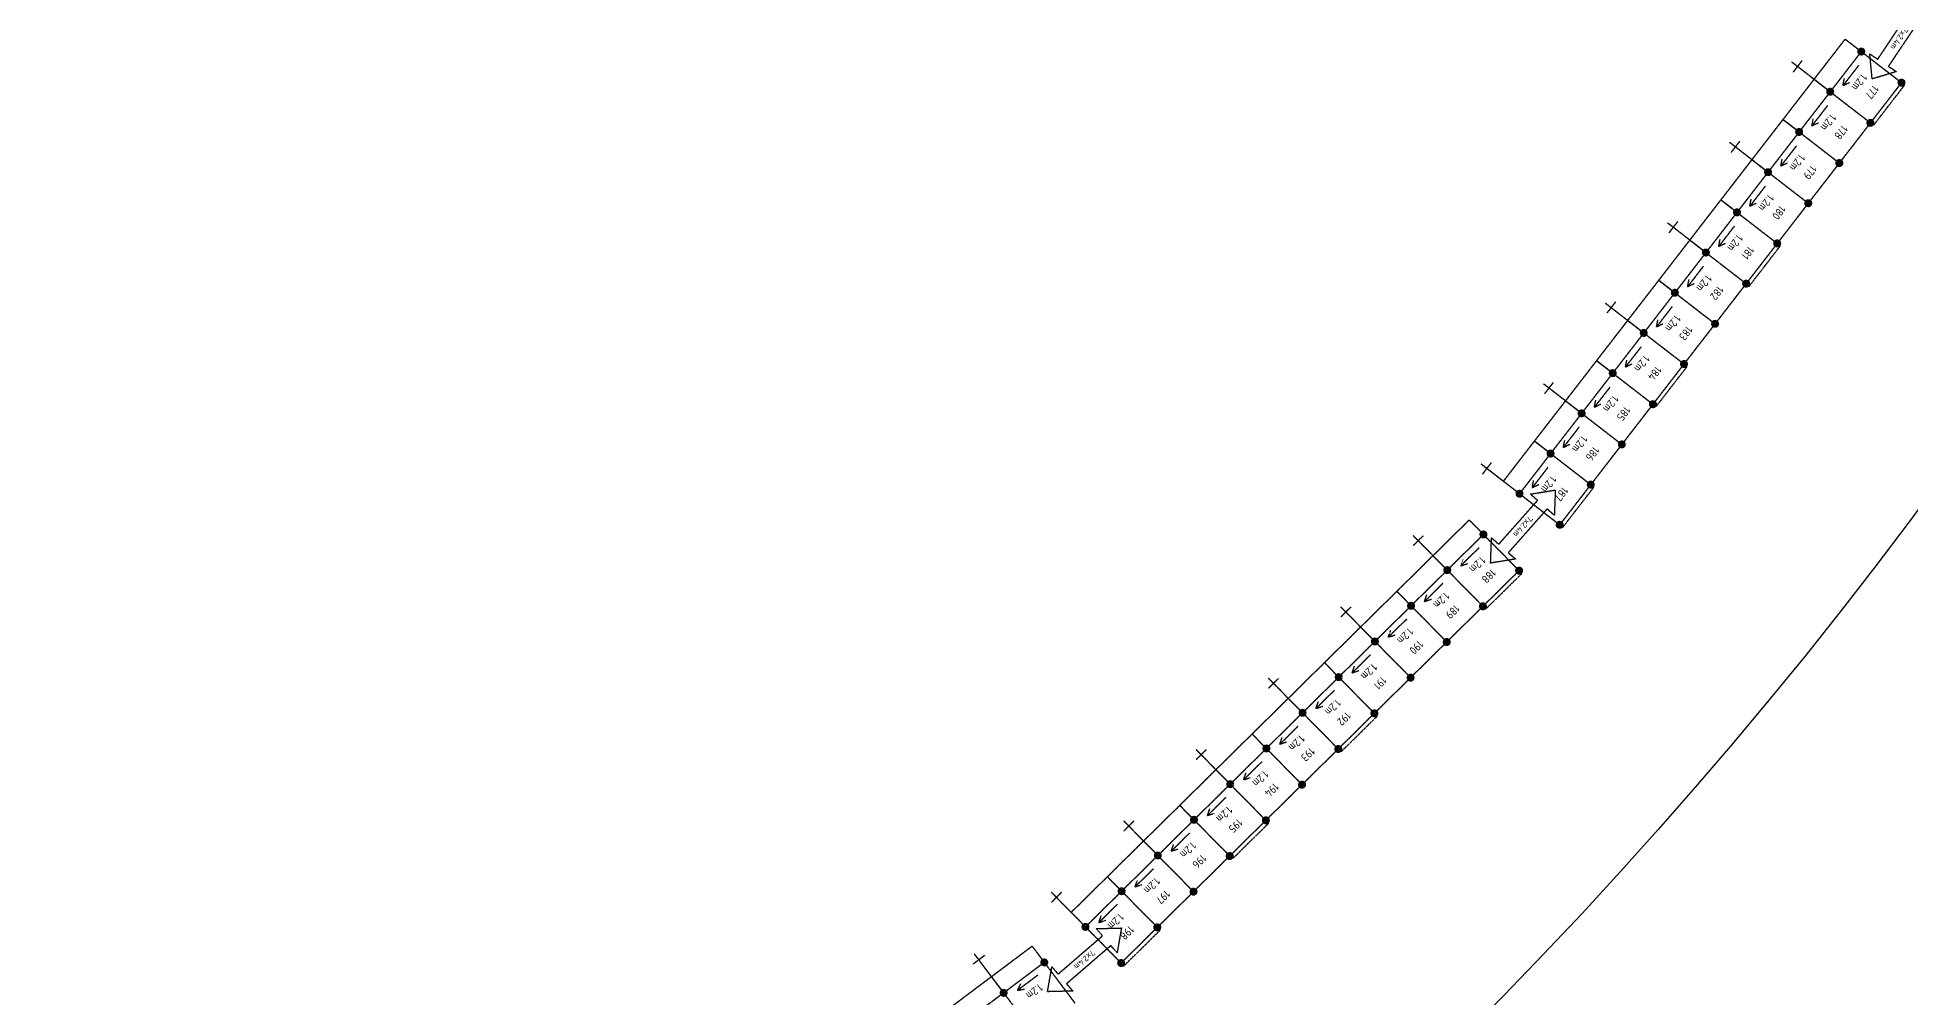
# Model space of a CAD drawing. Header units: millimetres. Extents: x -104667 to 131446, y -104429 to 134339.
# Drawn here: x 61209 to 108029, y -68898 to -44898 of the extents above; entities that cross this region are included whole.
import ezdxf
from ezdxf.enums import TextEntityAlignment as Align

# ---------------------------------------------------------------- set-up
doc = ezdxf.new("R2010")
doc.units = ezdxf.units.MM
doc.linetypes.add('KwikScaf_DASHED', pattern=[3.75, 2.5, -1.25])
doc.linetypes.add('KwikScaf_Line', pattern=[1, 1, 0])
doc.layers.get('0').update_dxf_attribs({"linetype": 'CONTINUOUS'})
doc.layers.add('KwikScaf Schematic', color=7, linetype='CONTINUOUS')
doc.styles.add('KwikScaf ISO', font='isocp.shx')

msp = doc.modelspace()

# ---------------------------------------------------------------- linework, layer by layer
msp.add_circle((13389, 13628), 118057)
at = {"layer": 'KwikScaf Schematic', "color": 3, "linetype": 'KwikScaf_Line'}
for p, q in [((107209, -45441), (108024, -44226)), ((108290, -44404), (107475, -45619)), ((107070, -45936), (107010, -45308)), ((107010, -45308), (107209, -45441)), ((107674, -45753), (107070, -45936)), ((107475, -45619), (107674, -45753)), ((97735, -57566), (98706, -56471)), ((98526, -56312), (99149, -56212)), ((98706, -56471), (98526, -56312)), ((99149, -56212), (99125, -56842)), ((98945, -56683), (97975, -57778)), ((99125, -56842), (98945, -56683)), ((97532, -58037), (97556, -57407)), ((97556, -57407), (97735, -57566)), ((98155, -57937), (97532, -58037)), ((97975, -57778), (98155, -57937)), ((86722, -68312), (87830, -67356)), ((87674, -67175), (88304, -67159)), ((87830, -67356), (87674, -67175)), ((88304, -67159), (88196, -67781)), ((88039, -67599), (86931, -68554)), ((88196, -67781), (88039, -67599)), ((86457, -68752), (86566, -68130)), ((86566, -68130), (86722, -68312)), ((87088, -68736), (86457, -68752)), ((86931, -68554), (87088, -68736))]:
    msp.add_line(p, q, dxfattribs=at)
at = {"layer": 'KwikScaf Schematic', "color": 1, "linetype": 'KwikScaf_Line'}
for p, q in [((105619, -45945), (106395, -44940)), ((106395, -44940), (106797, -45251)), ((106797, -45251), (106021, -46256)), ((106797, -45251), (107802, -46027)), ((105619, -45945), (105065, -45517)), ((105310, -45485), (105096, -45762)), ((106729, -45599), (106341, -46101)), ((104842, -46950), (105619, -45945)), ((106021, -46256), (105244, -47260)), ((106021, -46256), (105619, -45945)), ((105619, -45945), (106021, -46256)), ((106021, -46256), (107026, -47032)), ((106341, -46101), (106375, -45927)), ((106341, -46101), (106500, -46024)), ((107802, -46027), (107026, -47032)), ((105952, -46604), (105564, -47106)), ((104065, -47955), (104842, -46950)), ((105244, -47260), (104467, -48265)), ((105244, -47260), (104842, -46950)), ((104842, -46950), (105244, -47260)), ((105244, -47260), (106249, -48037)), ((105564, -47106), (105598, -46932)), ((105564, -47106), (105724, -47029)), ((107026, -47032), (106249, -48037)), ((104065, -47955), (103512, -47526)), ((103757, -47495), (103543, -47772)), ((105176, -47609), (104787, -48111)), ((103289, -48959), (104065, -47955)), ((104467, -48265), (104065, -47955)), ((104065, -47955), (104467, -48265)), ((104787, -48111), (104821, -47937)), ((104787, -48111), (104947, -48034)), ((106249, -48037), (105472, -49042)), ((104467, -48265), (103691, -49270)), ((104399, -48614), (104011, -49116)), ((104467, -48265), (105472, -49042)), ((102512, -49964), (103289, -48959)), ((103691, -49270), (103289, -48959)), ((103289, -48959), (103691, -49270)), ((104011, -49116), (104045, -48942)), ((104011, -49116), (104170, -49039)), ((105472, -49042), (104696, -50047)), ((102512, -49964), (101958, -49536)), ((102204, -49505), (101990, -49782)), ((103691, -49270), (102914, -50275)), ((103622, -49618), (103234, -50121)), ((103691, -49270), (104696, -50047)), ((101736, -50969), (102512, -49964)), ((102914, -50275), (102512, -49964)), ((102512, -49964), (102914, -50275)), ((103234, -50121), (103268, -49947)), ((103234, -50121), (103394, -50044)), ((104696, -50047), (103919, -51052)), ((102914, -50275), (102137, -51280)), ((102914, -50275), (103919, -51052)), ((100959, -51974), (101736, -50969)), ((102137, -51280), (101736, -50969)), ((101736, -50969), (102137, -51280)), ((102846, -50623), (102457, -51126)), ((102457, -51126), (102492, -50951)), ((102137, -51280), (101361, -52285)), ((102137, -51280), (103142, -52056)), ((102457, -51126), (102617, -51049)), ((103919, -51052), (103142, -52056)), ((100959, -51974), (100405, -51546)), ((100651, -51514), (100436, -51791)), ((102069, -51628), (101681, -52130)), ((101681, -52130), (101715, -51956)), ((100182, -52979), (100959, -51974)), ((101361, -52285), (100584, -53289)), ((101361, -52285), (100959, -51974)), ((100959, -51974), (101361, -52285)), ((101361, -52285), (102366, -53061)), ((101681, -52130), (101840, -52053)), ((103142, -52056), (102366, -53061)), ((101292, -52633), (100904, -53135)), ((99406, -53984), (100182, -52979)), ((100584, -53289), (99807, -54294)), ((100584, -53289), (100182, -52979)), ((100182, -52979), (100584, -53289)), ((100584, -53289), (101589, -54066)), ((100904, -53135), (100938, -52961)), ((100904, -53135), (101064, -53058)), ((102366, -53061), (101589, -54066)), ((99406, -53984), (98852, -53556)), ((99097, -53524), (98883, -53801)), ((100516, -53638), (100127, -54140)), ((98629, -54988), (99406, -53984)), ((99807, -54294), (99031, -55299)), ((99807, -54294), (99406, -53984)), ((99406, -53984), (99807, -54294)), ((99807, -54294), (100812, -55071)), ((100127, -54140), (100162, -53966)), ((100127, -54140), (100287, -54063)), ((101589, -54066), (100812, -55071)), ((99739, -54643), (99351, -55145)), ((97852, -55993), (98629, -54988)), ((99031, -55299), (98629, -54988)), ((98629, -54988), (99031, -55299)), ((99351, -55145), (99385, -54971)), ((99351, -55145), (99510, -55068)), ((100812, -55071), (100036, -56076)), ((97852, -55993), (97298, -55565)), ((97544, -55534), (97330, -55811)), ((99031, -55299), (98254, -56304)), ((98962, -55647), (98574, -56150)), ((99031, -55299), (100036, -56076)), ((98254, -56304), (97852, -55993)), ((98574, -56150), (98608, -55976)), ((98574, -56150), (98734, -56073)), ((100036, -56076), (99259, -57081)), ((98254, -56304), (99259, -57081)), ((96092, -57852), (96996, -56960)), ((96996, -56960), (97353, -57322)), ((95848, -57355), (95599, -57601)), ((96092, -57852), (95600, -57353)), ((97353, -57322), (96449, -58214)), ((97353, -57322), (98245, -58226)), ((95188, -58744), (96092, -57852)), ((96449, -58214), (96092, -57852)), ((96092, -57852), (96449, -58214)), ((97238, -57658), (96786, -58104)), ((96786, -58104), (96843, -57936)), ((96786, -58104), (96955, -58049)), ((96449, -58214), (95544, -59105)), ((96449, -58214), (97340, -59118)), ((98245, -58226), (97340, -59118)), ((94283, -59635), (95188, -58744)), ((95544, -59105), (95188, -58744)), ((95188, -58744), (95544, -59105)), ((96334, -58550), (95882, -58995)), ((95882, -58995), (95939, -58827)), ((95882, -58995), (96051, -58940)), ((94039, -59139), (93790, -59384)), ((94283, -59635), (93792, -59137)), ((95544, -59105), (94640, -59997)), ((95430, -59441), (94977, -59887)), ((95544, -59105), (96436, -60010)), ((97340, -59118), (96436, -60010)), ((93379, -60527), (94283, -59635)), ((94640, -59997), (94283, -59635)), ((94283, -59635), (94640, -59997)), ((94977, -59887), (95035, -59719)), ((94977, -59887), (95146, -59832)), ((94640, -59997), (93736, -60889)), ((94525, -60333), (94073, -60779)), ((94640, -59997), (95532, -60901)), ((96436, -60010), (95532, -60901)), ((92475, -61419), (93379, -60527)), ((93736, -60889), (93379, -60527)), ((93379, -60527), (93736, -60889)), ((94073, -60779), (94130, -60611)), ((94073, -60779), (94242, -60724)), ((92231, -60922), (91981, -61168)), ((92475, -61419), (91983, -60920)), ((93736, -60889), (92831, -61780)), ((93621, -61225), (93169, -61670)), ((93736, -60889), (94627, -61793)), ((95532, -60901), (94627, -61793)), ((91570, -62310), (92475, -61419)), ((92831, -61780), (91927, -62672)), ((92831, -61780), (92475, -61419)), ((92475, -61419), (92831, -61780)), ((92831, -61780), (93723, -62685)), ((93169, -61670), (93226, -61503)), ((93169, -61670), (93338, -61616)), ((94627, -61793), (93723, -62685)), ((92717, -62116), (92265, -62562)), ((90422, -62705), (90173, -62951)), ((90666, -63202), (90175, -62704)), ((90666, -63202), (91570, -62310)), ((91927, -62672), (91023, -63564)), ((91927, -62672), (91570, -62310)), ((91570, -62310), (91927, -62672)), ((91927, -62672), (92819, -63576)), ((92265, -62562), (92322, -62394)), ((92265, -62562), (92433, -62507)), ((93723, -62685), (92819, -63576)), ((89762, -64094), (90666, -63202)), ((91023, -63564), (90666, -63202)), ((90666, -63202), (91023, -63564)), ((91812, -63008), (91360, -63454)), ((91023, -63564), (90118, -64455)), ((91023, -63564), (91914, -64468)), ((91360, -63454), (91418, -63286)), ((91360, -63454), (91529, -63399)), ((92819, -63576), (91914, -64468)), ((88857, -64985), (89762, -64094)), ((90118, -64455), (89762, -64094)), ((89762, -64094), (90118, -64455)), ((90908, -63900), (90456, -64346)), ((88613, -64489), (88364, -64735)), ((88857, -64985), (88366, -64487)), ((90118, -64455), (89214, -65347)), ((90118, -64455), (91010, -65360)), ((90456, -64346), (90513, -64178)), ((90456, -64346), (90625, -64291)), ((91914, -64468), (91010, -65360)), ((87953, -65877), (88857, -64985)), ((89214, -65347), (88857, -64985)), ((88857, -64985), (89214, -65347)), ((90004, -64791), (89552, -65237)), ((89552, -65237), (89609, -65069)), ((89214, -65347), (88310, -66239)), ((89214, -65347), (90106, -66251)), ((89552, -65237), (89720, -65182)), ((91010, -65360), (90106, -66251)), ((87049, -66769), (87953, -65877)), ((88310, -66239), (87953, -65877)), ((87953, -65877), (88310, -66239)), ((89099, -65683), (88647, -66129)), ((88647, -66129), (88705, -65961)), ((86805, -66272), (86556, -66518)), ((87049, -66769), (86557, -66270)), ((88310, -66239), (87405, -67131)), ((88310, -66239), (89201, -67143)), ((88647, -66129), (88816, -66074)), ((90106, -66251), (89201, -67143)), ((87405, -67131), (87049, -66769)), ((88195, -66575), (87743, -67021)), ((87743, -67021), (87800, -66853)), ((87405, -67131), (88297, -68035)), ((87743, -67021), (87912, -66966)), ((89201, -67143), (88297, -68035)), ((84880, -67850), (84600, -68060)), ((85055, -68375), (84635, -67815)), ((85055, -68375), (86071, -67612)), ((86071, -67612), (86376, -68019)), ((86376, -68019), (85360, -68781)), ((86217, -68336), (85709, -68717)), ((86376, -68019), (87138, -69034)), ((84040, -69137), (85055, -68375)), ((85360, -68781), (84345, -69544)), ((85360, -68781), (85055, -68375)), ((85055, -68375), (85360, -68781)), ((85360, -68781), (86123, -69797)), ((85709, -68717), (85789, -68559)), ((85709, -68717), (85884, -68686))]:
    msp.add_line(p, q, dxfattribs=at)
at = {"layer": 'KwikScaf Schematic', "color": 1, "linetype": 'KwikScaf_DASHED'}
for p, q in [((107105, -47093), (107881, -46088)), ((103998, -51113), (104775, -50108)), ((101668, -54127), (102445, -53122)), ((99338, -57142), (100115, -56137)), ((97410, -59189), (98315, -58297)), ((93793, -62756), (94698, -61864)), ((91080, -65431), (91985, -64539)), ((88367, -68106), (89272, -67214))]:
    msp.add_line(p, q, dxfattribs=at)
at = {"layer": 'KwikScaf Schematic', "color": 1, "linetype": 'KwikScaf_Line', "const_width": 100}
for points in [[(106837, -45281, -0.198912), (106804, -45300, -0.198912), (106767, -45290, -0.198912), (106748, -45257, -0.198912), (106758, -45220, -0.198912), (106791, -45201, -0.198912), (106828, -45211, -0.198912), (106847, -45244, -0.198912)], [(106060, -46286, -0.198912), (106027, -46305, -0.198912), (105990, -46295, -0.198912), (105971, -46262, -0.198912), (105981, -46225, -0.198912), (106014, -46206, -0.198912), (106051, -46216, -0.198912), (106070, -46249, -0.198912)], [(105284, -47291, -0.198912), (105250, -47310, -0.198912), (105214, -47300, -0.198912), (105194, -47267, -0.198912), (105205, -47230, -0.198912), (105238, -47211, -0.198912), (105275, -47221, -0.198912), (105294, -47254, -0.198912)], [(107065, -47063, -0.198912), (107032, -47082, -0.198912), (106995, -47072, -0.198912), (106976, -47039, -0.198912), (106986, -47002, -0.198912), (107019, -46983, -0.198912), (107056, -46993, -0.198912), (107075, -47026, -0.198912)], [(104507, -48296, -0.198912), (104474, -48315, -0.198912), (104437, -48305, -0.198912), (104418, -48272, -0.198912), (104428, -48235, -0.198912), (104461, -48216, -0.198912), (104498, -48226, -0.198912), (104517, -48259, -0.198912)], [(106288, -48068, -0.198912), (106255, -48087, -0.198912), (106218, -48077, -0.198912), (106199, -48043, -0.198912), (106209, -48006, -0.198912), (106243, -47987, -0.198912), (106280, -47997, -0.198912), (106299, -48031, -0.198912)], [(105512, -49072, -0.198912), (105479, -49091, -0.198912), (105442, -49081, -0.198912), (105423, -49048, -0.198912), (105433, -49011, -0.198912), (105466, -48992, -0.198912), (105503, -49002, -0.198912), (105522, -49036, -0.198912)], [(103730, -49301, -0.198912), (103697, -49320, -0.198912), (103660, -49310, -0.198912), (103641, -49276, -0.198912), (103651, -49239, -0.198912), (103684, -49220, -0.198912), (103721, -49230, -0.198912), (103740, -49264, -0.198912)], [(104735, -50077, -0.198912), (104702, -50096, -0.198912), (104665, -50086, -0.198912), (104646, -50053, -0.198912), (104656, -50016, -0.198912), (104689, -49997, -0.198912), (104726, -50007, -0.198912), (104745, -50040, -0.198912)], [(102954, -50305, -0.198912), (102920, -50324, -0.198912), (102884, -50314, -0.198912), (102865, -50281, -0.198912), (102875, -50244, -0.198912), (102908, -50225, -0.198912), (102945, -50235, -0.198912), (102964, -50269, -0.198912)], [(103959, -51082, -0.198912), (103925, -51101, -0.198912), (103888, -51091, -0.198912), (103869, -51058, -0.198912), (103879, -51021, -0.198912), (103913, -51002, -0.198912), (103950, -51012, -0.198912), (103969, -51045, -0.198912)], [(102177, -51310, -0.198912), (102144, -51329, -0.198912), (102107, -51319, -0.198912), (102088, -51286, -0.198912), (102098, -51249, -0.198912), (102131, -51230, -0.198912), (102168, -51240, -0.198912), (102187, -51273, -0.198912)], [(103182, -52087, -0.198912), (103149, -52106, -0.198912), (103112, -52096, -0.198912), (103093, -52063, -0.198912), (103103, -52026, -0.198912), (103136, -52007, -0.198912), (103173, -52017, -0.198912), (103192, -52050, -0.198912)], [(101400, -52315, -0.198912), (101367, -52334, -0.198912), (101330, -52324, -0.198912), (101311, -52291, -0.198912), (101321, -52254, -0.198912), (101354, -52235, -0.198912), (101391, -52245, -0.198912), (101410, -52278, -0.198912)], [(100624, -53320, -0.198912), (100590, -53339, -0.198912), (100554, -53329, -0.198912), (100535, -53296, -0.198912), (100545, -53259, -0.198912), (100578, -53240, -0.198912), (100615, -53250, -0.198912), (100634, -53283, -0.198912)], [(102405, -53092, -0.198912), (102372, -53111, -0.198912), (102335, -53101, -0.198912), (102316, -53068, -0.198912), (102326, -53031, -0.198912), (102359, -53012, -0.198912), (102396, -53022, -0.198912), (102415, -53055, -0.198912)], [(99847, -54325, -0.198912), (99814, -54344, -0.198912), (99777, -54334, -0.198912), (99758, -54301, -0.198912), (99768, -54264, -0.198912), (99801, -54245, -0.198912), (99838, -54255, -0.198912), (99857, -54288, -0.198912)], [(101629, -54097, -0.198912), (101595, -54116, -0.198912), (101558, -54106, -0.198912), (101539, -54072, -0.198912), (101549, -54035, -0.198912), (101583, -54016, -0.198912), (101620, -54027, -0.198912), (101639, -54060, -0.198912)], [(99070, -55330, -0.198912), (99037, -55349, -0.198912), (99000, -55339, -0.198912), (98981, -55305, -0.198912), (98991, -55269, -0.198912), (99024, -55250, -0.198912), (99061, -55260, -0.198912), (99080, -55293, -0.198912)], [(100852, -55101, -0.198912), (100819, -55121, -0.198912), (100782, -55110, -0.198912), (100763, -55077, -0.198912), (100773, -55040, -0.198912), (100806, -55021, -0.198912), (100843, -55031, -0.198912), (100862, -55065, -0.198912)], [(100075, -56106, -0.198912), (100042, -56125, -0.198912), (100005, -56115, -0.198912), (99986, -56082, -0.198912), (99996, -56045, -0.198912), (100029, -56026, -0.198912), (100066, -56036, -0.198912), (100085, -56069, -0.198912)], [(99299, -57111, -0.198912), (99265, -57130, -0.198912), (99228, -57120, -0.198912), (99209, -57087, -0.198912), (99219, -57050, -0.198912), (99253, -57031, -0.198912), (99290, -57041, -0.198912), (99309, -57074, -0.198912)], [(97388, -57357, -0.198912), (97352, -57372, -0.198912), (97317, -57357, -0.198912), (97303, -57322, -0.198912), (97318, -57286, -0.198912), (97353, -57272, -0.198912), (97388, -57287, -0.198912), (97403, -57322, -0.198912)], [(96484, -58249, -0.198912), (96448, -58264, -0.198912), (96413, -58249, -0.198912), (96399, -58213, -0.198912), (96413, -58178, -0.198912), (96449, -58164, -0.198912), (96484, -58178, -0.198912), (96499, -58214, -0.198912)], [(95579, -59141, -0.198912), (95544, -59155, -0.198912), (95509, -59140, -0.198912), (95494, -59105, -0.198912), (95509, -59070, -0.198912), (95545, -59055, -0.198912), (95580, -59070, -0.198912), (95594, -59106, -0.198912)], [(97375, -59153, -0.198912), (97340, -59168, -0.198912), (97305, -59153, -0.198912), (97290, -59118, -0.198912), (97305, -59082, -0.198912), (97341, -59068, -0.198912), (97376, -59083, -0.198912), (97390, -59118, -0.198912)], [(94675, -60033, -0.198912), (94640, -60047, -0.198912), (94604, -60032, -0.198912), (94590, -59997, -0.198912), (94605, -59961, -0.198912), (94640, -59947, -0.198912), (94676, -59962, -0.198912), (94690, -59997, -0.198912)], [(96471, -60045, -0.198912), (96436, -60060, -0.198912), (96400, -60045, -0.198912), (96386, -60009, -0.198912), (96401, -59974, -0.198912), (96436, -59960, -0.198912), (96472, -59974, -0.198912), (96486, -60010, -0.198912)], [(93771, -60924, -0.198912), (93735, -60939, -0.198912), (93700, -60924, -0.198912), (93686, -60888, -0.198912), (93701, -60853, -0.198912), (93736, -60839, -0.198912), (93771, -60854, -0.198912), (93786, -60889, -0.198912)], [(95567, -60937, -0.198912), (95531, -60951, -0.198912), (95496, -60936, -0.198912), (95482, -60901, -0.198912), (95497, -60866, -0.198912), (95532, -60851, -0.198912), (95567, -60866, -0.198912), (95582, -60902, -0.198912)], [(92866, -61816, -0.198912), (92831, -61830, -0.198912), (92796, -61815, -0.198912), (92781, -61780, -0.198912), (92796, -61745, -0.198912), (92832, -61730, -0.198912), (92867, -61745, -0.198912), (92881, -61781, -0.198912)], [(94662, -61829, -0.198912), (94627, -61843, -0.198912), (94592, -61828, -0.198912), (94577, -61793, -0.198912), (94592, -61757, -0.198912), (94628, -61743, -0.198912), (94663, -61758, -0.198912), (94677, -61793, -0.198912)], [(91962, -62708, -0.198912), (91927, -62722, -0.198912), (91891, -62707, -0.198912), (91877, -62672, -0.198912), (91892, -62636, -0.198912), (91927, -62622, -0.198912), (91963, -62637, -0.198912), (91977, -62672, -0.198912)], [(93758, -62720, -0.198912), (93723, -62735, -0.198912), (93687, -62720, -0.198912), (93673, -62684, -0.198912), (93688, -62649, -0.198912), (93723, -62635, -0.198912), (93759, -62650, -0.198912), (93773, -62685, -0.198912)], [(91058, -63599, -0.198912), (91022, -63614, -0.198912), (90987, -63599, -0.198912), (90973, -63563, -0.198912), (90988, -63528, -0.198912), (91023, -63514, -0.198912), (91058, -63529, -0.198912), (91073, -63564, -0.198912)], [(92854, -63612, -0.198912), (92818, -63626, -0.198912), (92783, -63611, -0.198912), (92769, -63576, -0.198912), (92784, -63541, -0.198912), (92819, -63526, -0.198912), (92854, -63541, -0.198912), (92869, -63577, -0.198912)], [(90153, -64491, -0.198912), (90118, -64505, -0.198912), (90083, -64491, -0.198912), (90068, -64455, -0.198912), (90083, -64420, -0.198912), (90119, -64405, -0.198912), (90154, -64420, -0.198912), (90168, -64456, -0.198912)], [(91949, -64504, -0.198912), (91914, -64518, -0.198912), (91879, -64503, -0.198912), (91864, -64468, -0.198912), (91879, -64432, -0.198912), (91915, -64418, -0.198912), (91950, -64433, -0.198912), (91964, -64468, -0.198912)], [(89249, -65383, -0.198912), (89214, -65397, -0.198912), (89178, -65382, -0.198912), (89164, -65347, -0.198912), (89179, -65312, -0.198912), (89214, -65297, -0.198912), (89250, -65312, -0.198912), (89264, -65348, -0.198912)], [(91045, -65395, -0.198912), (91010, -65410, -0.198912), (90974, -65395, -0.198912), (90960, -65359, -0.198912), (90975, -65324, -0.198912), (91010, -65310, -0.198912), (91046, -65325, -0.198912), (91060, -65360, -0.198912)], [(88345, -66274, -0.198912), (88309, -66289, -0.198912), (88274, -66274, -0.198912), (88260, -66239, -0.198912), (88275, -66203, -0.198912), (88310, -66189, -0.198912), (88345, -66204, -0.198912), (88360, -66239, -0.198912)], [(90141, -66287, -0.198912), (90105, -66301, -0.198912), (90070, -66287, -0.198912), (90056, -66251, -0.198912), (90071, -66216, -0.198912), (90106, -66201, -0.198912), (90141, -66216, -0.198912), (90156, -66252, -0.198912)], [(89237, -67179, -0.198912), (89201, -67193, -0.198912), (89166, -67178, -0.198912), (89151, -67143, -0.198912), (89166, -67108, -0.198912), (89202, -67093, -0.198912), (89237, -67108, -0.198912), (89251, -67144, -0.198912)], [(86406, -68059, -0.198912), (86369, -68068, -0.198912), (86336, -68049, -0.198912), (86326, -68012, -0.198912), (86346, -67979, -0.198912), (86383, -67969, -0.198912), (86416, -67989, -0.198912), (86425, -68026, -0.198912)], [(88332, -68070, -0.198912), (88297, -68085, -0.198912), (88262, -68070, -0.198912), (88247, -68035, -0.198912), (88262, -67999, -0.198912), (88298, -67985, -0.198912), (88333, -68000, -0.198912), (88347, -68035, -0.198912)], [(85390, -68821, -0.198912), (85353, -68831, -0.198912), (85320, -68811, -0.198912), (85311, -68774, -0.198912), (85330, -68741, -0.198912), (85367, -68732, -0.198912), (85400, -68751, -0.198912), (85410, -68788, -0.198912)], [(85390, -68821, -0.198912), (85353, -68831, -0.198912), (85320, -68811, -0.198912), (85311, -68774, -0.198912), (85330, -68741, -0.198912), (85367, -68732, -0.198912), (85400, -68751, -0.198912), (85410, -68788, -0.198912)]]:
    msp.add_lwpolyline(points, format="xyb", close=True, dxfattribs=at)
at = {"layer": 'KwikScaf Schematic', "color": 1, "linetype": 'KwikScaf_Line'}
for points in [[(106060, -46286, 100, 100, -0.198912), (106027, -46305, 100, 100, -0.198912), (105990, -46295, 100, 100, -0.198912), (105971, -46262, 100, 100, -0.198912), (105981, -46225, 100, 100, -0.198912), (106014, -46206, 100, 100, -0.198912), (106051, -46216, 100, 100, -0.198912), (106070, -46249, 100, 100, -0.198912)], [(107842, -46058, 100, 100, -0.198912), (107809, -46077, 100, 100, -0.198912), (107772, -46067, 100, 100, -0.198912), (107753, -46034, 100, 100, -0.198912), (107763, -45997, 100, 100, -0.198912), (107796, -45978, 100, 100, -0.198912), (107833, -45988, 100, 100, -0.198912), (107852, -46021, 100, 100, -0.198912)], [(105284, -47291, 100, 100, -0.198912), (105250, -47310, 100, 100, -0.198912), (105214, -47300, 100, 100, -0.198912), (105194, -47267, 100, 100, -0.198912), (105205, -47230, 100, 100, -0.198912), (105238, -47211, 100, 100, -0.198912), (105275, -47221, 100, 100, -0.198912), (105294, -47254, 100, 100, -0.198912)], [(107065, -47063, 100, 100, -0.198912), (107032, -47082, 100, 100, -0.198912), (106995, -47072, 100, 100, -0.198912), (106976, -47039, 100, 100, -0.198912), (106986, -47002, 100, 100, -0.198912), (107019, -46983, 100, 100, -0.198912), (107056, -46993, 100, 100, -0.198912), (107075, -47026, 100, 100, -0.198912)], [(104507, -48296, 100, 100, -0.198912), (104474, -48315, 100, 100, -0.198912), (104437, -48305, 100, 100, -0.198912), (104418, -48272, 100, 100, -0.198912), (104428, -48235, 100, 100, -0.198912), (104461, -48216, 100, 100, -0.198912), (104498, -48226, 100, 100, -0.198912), (104517, -48259, 100, 100, -0.198912)], [(106288, -48068, 100, 100, -0.198912), (106255, -48087, 100, 100, -0.198912), (106218, -48077, 100, 100, -0.198912), (106199, -48043, 100, 100, -0.198912), (106209, -48006, 100, 100, -0.198912), (106243, -47987, 100, 100, -0.198912), (106280, -47997, 100, 100, -0.198912), (106299, -48031, 100, 100, -0.198912)], [(105512, -49072, 100, 100, -0.198912), (105479, -49091, 100, 100, -0.198912), (105442, -49081, 100, 100, -0.198912), (105423, -49048, 100, 100, -0.198912), (105433, -49011, 100, 100, -0.198912), (105466, -48992, 100, 100, -0.198912), (105503, -49002, 100, 100, -0.198912), (105522, -49036, 100, 100, -0.198912)], [(103730, -49301, 100, 100, -0.198912), (103697, -49320, 100, 100, -0.198912), (103660, -49310, 100, 100, -0.198912), (103641, -49276, 100, 100, -0.198912), (103651, -49239, 100, 100, -0.198912), (103684, -49220, 100, 100, -0.198912), (103721, -49230, 100, 100, -0.198912), (103740, -49264, 100, 100, -0.198912)], [(104735, -50077, 100, 100, -0.198912), (104702, -50096, 100, 100, -0.198912), (104665, -50086, 100, 100, -0.198912), (104646, -50053, 100, 100, -0.198912), (104656, -50016, 100, 100, -0.198912), (104689, -49997, 100, 100, -0.198912), (104726, -50007, 100, 100, -0.198912), (104745, -50040, 100, 100, -0.198912)], [(102954, -50305, 100, 100, -0.198912), (102920, -50324, 100, 100, -0.198912), (102884, -50314, 100, 100, -0.198912), (102865, -50281, 100, 100, -0.198912), (102875, -50244, 100, 100, -0.198912), (102908, -50225, 100, 100, -0.198912), (102945, -50235, 100, 100, -0.198912), (102964, -50269, 100, 100, -0.198912)], [(103959, -51082, 100, 100, -0.198912), (103925, -51101, 100, 100, -0.198912), (103888, -51091, 100, 100, -0.198912), (103869, -51058, 100, 100, -0.198912), (103879, -51021, 100, 100, -0.198912), (103913, -51002, 100, 100, -0.198912), (103950, -51012, 100, 100, -0.198912), (103969, -51045, 100, 100, -0.198912)], [(102177, -51310, 100, 100, -0.198912), (102144, -51329, 100, 100, -0.198912), (102107, -51319, 100, 100, -0.198912), (102088, -51286, 100, 100, -0.198912), (102098, -51249, 100, 100, -0.198912), (102131, -51230, 100, 100, -0.198912), (102168, -51240, 100, 100, -0.198912), (102187, -51273, 100, 100, -0.198912)], [(103182, -52087, 100, 100, -0.198912), (103149, -52106, 100, 100, -0.198912), (103112, -52096, 100, 100, -0.198912), (103093, -52063, 100, 100, -0.198912), (103103, -52026, 100, 100, -0.198912), (103136, -52007, 100, 100, -0.198912), (103173, -52017, 100, 100, -0.198912), (103192, -52050, 100, 100, -0.198912)], [(101400, -52315, 100, 100, -0.198912), (101367, -52334, 100, 100, -0.198912), (101330, -52324, 100, 100, -0.198912), (101311, -52291, 100, 100, -0.198912), (101321, -52254, 100, 100, -0.198912), (101354, -52235, 100, 100, -0.198912), (101391, -52245, 100, 100, -0.198912), (101410, -52278, 100, 100, -0.198912)], [(100624, -53320, 100, 100, -0.198912), (100590, -53339, 100, 100, -0.198912), (100554, -53329, 100, 100, -0.198912), (100535, -53296, 100, 100, -0.198912), (100545, -53259, 100, 100, -0.198912), (100578, -53240, 100, 100, -0.198912), (100615, -53250, 100, 100, -0.198912), (100634, -53283, 100, 100, -0.198912)], [(102405, -53092, 100, 100, -0.198912), (102372, -53111, 100, 100, -0.198912), (102335, -53101, 100, 100, -0.198912), (102316, -53068, 100, 100, -0.198912), (102326, -53031, 100, 100, -0.198912), (102359, -53012, 100, 100, -0.198912), (102396, -53022, 100, 100, -0.198912), (102415, -53055, 100, 100, -0.198912)], [(99847, -54325, 100, 100, -0.198912), (99814, -54344, 100, 100, -0.198912), (99777, -54334, 100, 100, -0.198912), (99758, -54301, 100, 100, -0.198912), (99768, -54264, 100, 100, -0.198912), (99801, -54245, 100, 100, -0.198912), (99838, -54255, 100, 100, -0.198912), (99857, -54288, 100, 100, -0.198912)], [(101629, -54097, 100, 100, -0.198912), (101595, -54116, 100, 100, -0.198912), (101558, -54106, 100, 100, -0.198912), (101539, -54072, 100, 100, -0.198912), (101549, -54035, 100, 100, -0.198912), (101583, -54016, 100, 100, -0.198912), (101620, -54027, 100, 100, -0.198912), (101639, -54060, 100, 100, -0.198912)], [(99070, -55330, 100, 100, -0.198912), (99037, -55349, 100, 100, -0.198912), (99000, -55339, 100, 100, -0.198912), (98981, -55305, 100, 100, -0.198912), (98991, -55269, 100, 100, -0.198912), (99024, -55250, 100, 100, -0.198912), (99061, -55260, 100, 100, -0.198912), (99080, -55293, 100, 100, -0.198912)], [(100852, -55101, 100, 100, -0.198912), (100819, -55121, 100, 100, -0.198912), (100782, -55110, 100, 100, -0.198912), (100763, -55077, 100, 100, -0.198912), (100773, -55040, 100, 100, -0.198912), (100806, -55021, 100, 100, -0.198912), (100843, -55031, 100, 100, -0.198912), (100862, -55065, 100, 100, -0.198912)], [(100075, -56106, 100, 100, -0.198912), (100042, -56125, 100, 100, -0.198912), (100005, -56115, 100, 100, -0.198912), (99986, -56082, 100, 100, -0.198912), (99996, -56045, 100, 100, -0.198912), (100029, -56026, 100, 100, -0.198912), (100066, -56036, 100, 100, -0.198912), (100085, -56069, 100, 100, -0.198912)], [(98294, -56335, 100, 100, -0.198912), (98261, -56354, 100, 100, -0.198912), (98224, -56343, 100, 100, -0.198912), (98205, -56310, 100, 100, -0.198912), (98215, -56273, 100, 100, -0.198912), (98248, -56254, 100, 100, -0.198912), (98285, -56264, 100, 100, -0.198912), (98304, -56298, 100, 100, -0.198912)], [(96484, -58249, 100, 100, -0.198912), (96448, -58264, 100, 100, -0.198912), (96413, -58249, 100, 100, -0.198912), (96399, -58213, 100, 100, -0.198912), (96413, -58178, 100, 100, -0.198912), (96449, -58164, 100, 100, -0.198912), (96484, -58178, 100, 100, -0.198912), (96499, -58214, 100, 100, -0.198912)], [(98280, -58262, 100, 100, -0.198912), (98244, -58276, 100, 100, -0.198912), (98209, -58261, 100, 100, -0.198912), (98195, -58226, 100, 100, -0.198912), (98209, -58191, 100, 100, -0.198912), (98245, -58176, 100, 100, -0.198912), (98280, -58191, 100, 100, -0.198912), (98295, -58227, 100, 100, -0.198912)], [(95579, -59141, 100, 100, -0.198912), (95544, -59155, 100, 100, -0.198912), (95509, -59140, 100, 100, -0.198912), (95494, -59105, 100, 100, -0.198912), (95509, -59070, 100, 100, -0.198912), (95545, -59055, 100, 100, -0.198912), (95580, -59070, 100, 100, -0.198912), (95594, -59106, 100, 100, -0.198912)], [(97375, -59153, 100, 100, -0.198912), (97340, -59168, 100, 100, -0.198912), (97305, -59153, 100, 100, -0.198912), (97290, -59118, 100, 100, -0.198912), (97305, -59082, 100, 100, -0.198912), (97341, -59068, 100, 100, -0.198912), (97376, -59083, 100, 100, -0.198912), (97390, -59118, 100, 100, -0.198912)], [(94675, -60033, 100, 100, -0.198912), (94640, -60047, 100, 100, -0.198912), (94604, -60032, 100, 100, -0.198912), (94590, -59997, 100, 100, -0.198912), (94605, -59961, 100, 100, -0.198912), (94640, -59947, 100, 100, -0.198912), (94676, -59962, 100, 100, -0.198912), (94690, -59997, 100, 100, -0.198912)], [(96471, -60045, 100, 100, -0.198912), (96436, -60060, 100, 100, -0.198912), (96400, -60045, 100, 100, -0.198912), (96386, -60009, 100, 100, -0.198912), (96401, -59974, 100, 100, -0.198912), (96436, -59960, 100, 100, -0.198912), (96472, -59974, 100, 100, -0.198912), (96486, -60010, 100, 100, -0.198912)], [(93771, -60924, 100, 100, -0.198912), (93735, -60939, 100, 100, -0.198912), (93700, -60924, 100, 100, -0.198912), (93686, -60888, 100, 100, -0.198912), (93701, -60853, 100, 100, -0.198912), (93736, -60839, 100, 100, -0.198912), (93771, -60854, 100, 100, -0.198912), (93786, -60889, 100, 100, -0.198912)], [(95567, -60937, 100, 100, -0.198912), (95531, -60951, 100, 100, -0.198912), (95496, -60936, 100, 100, -0.198912), (95482, -60901, 100, 100, -0.198912), (95497, -60866, 100, 100, -0.198912), (95532, -60851, 100, 100, -0.198912), (95567, -60866, 100, 100, -0.198912), (95582, -60902, 100, 100, -0.198912)], [(92866, -61816, 100, 100, -0.198912), (92831, -61830, 100, 100, -0.198912), (92796, -61815, 100, 100, -0.198912), (92781, -61780, 100, 100, -0.198912), (92796, -61745, 100, 100, -0.198912), (92832, -61730, 100, 100, -0.198912), (92867, -61745, 100, 100, -0.198912), (92881, -61781, 100, 100, -0.198912)], [(94662, -61829, 100, 100, -0.198912), (94627, -61843, 100, 100, -0.198912), (94592, -61828, 100, 100, -0.198912), (94577, -61793, 100, 100, -0.198912), (94592, -61757, 100, 100, -0.198912), (94628, -61743, 100, 100, -0.198912), (94663, -61758, 100, 100, -0.198912), (94677, -61793, 100, 100, -0.198912)], [(91962, -62708, 100, 100, -0.198912), (91927, -62722, 100, 100, -0.198912), (91891, -62707, 100, 100, -0.198912), (91877, -62672, 100, 100, -0.198912), (91892, -62636, 100, 100, -0.198912), (91927, -62622, 100, 100, -0.198912), (91963, -62637, 100, 100, -0.198912), (91977, -62672, 100, 100, -0.198912)], [(93758, -62720, 100, 100, -0.198912), (93723, -62735, 100, 100, -0.198912), (93687, -62720, 100, 100, -0.198912), (93673, -62684, 100, 100, -0.198912), (93688, -62649, 100, 100, -0.198912), (93723, -62635, 100, 100, -0.198912), (93759, -62650, 100, 100, -0.198912), (93773, -62685, 100, 100, -0.198912)], [(91058, -63599, 100, 100, -0.198912), (91022, -63614, 100, 100, -0.198912), (90987, -63599, 100, 100, -0.198912), (90973, -63563, 100, 100, -0.198912), (90988, -63528, 100, 100, -0.198912), (91023, -63514, 100, 100, -0.198912), (91058, -63529, 100, 100, -0.198912), (91073, -63564, 100, 100, -0.198912)], [(92854, -63612, 100, 100, -0.198912), (92818, -63626, 100, 100, -0.198912), (92783, -63611, 100, 100, -0.198912), (92769, -63576, 100, 100, -0.198912), (92784, -63541, 100, 100, -0.198912), (92819, -63526, 100, 100, -0.198912), (92854, -63541, 100, 100, -0.198912), (92869, -63577, 100, 100, -0.198912)], [(90153, -64491, 100, 100, -0.198912), (90118, -64505, 100, 100, -0.198912), (90083, -64491, 100, 100, -0.198912), (90068, -64455, 100, 100, -0.198912), (90083, -64420, 100, 100, -0.198912), (90119, -64405, 100, 100, -0.198912), (90154, -64420, 100, 100, -0.198912), (90168, -64456, 100, 100, -0.198912)], [(91949, -64504, 100, 100, -0.198912), (91914, -64518, 100, 100, -0.198912), (91879, -64503, 100, 100, -0.198912), (91864, -64468, 100, 100, -0.198912), (91879, -64432, 100, 100, -0.198912), (91915, -64418, 100, 100, -0.198912), (91950, -64433, 100, 100, -0.198912), (91964, -64468, 100, 100, -0.198912)], [(89249, -65383, 100, 100, -0.198912), (89214, -65397, 100, 100, -0.198912), (89178, -65382, 100, 100, -0.198912), (89164, -65347, 100, 100, -0.198912), (89179, -65312, 100, 100, -0.198912), (89214, -65297, 100, 100, -0.198912), (89250, -65312, 100, 100, -0.198912), (89264, -65348, 100, 100, -0.198912)], [(91045, -65395, 100, 100, -0.198912), (91010, -65410, 100, 100, -0.198912), (90974, -65395, 100, 100, -0.198912), (90960, -65359, 100, 100, -0.198912), (90975, -65324, 100, 100, -0.198912), (91010, -65310, 100, 100, -0.198912), (91046, -65325, 100, 100, -0.198912), (91060, -65360, 100, 100, -0.198912)], [(88345, -66274, 100, 100, -0.198912), (88309, -66289, 100, 100, -0.198912), (88274, -66274, 100, 100, -0.198912), (88260, -66239, 100, 100, -0.198912), (88275, -66203, 100, 100, -0.198912), (88310, -66189, 100, 100, -0.198912), (88345, -66204, 100, 100, -0.198912), (88360, -66239, 100, 100, -0.198912)], [(90141, -66287, 100, 100, -0.198912), (90105, -66301, 100, 100, -0.198912), (90070, -66287, 100, 100, -0.198912), (90056, -66251, 100, 100, -0.198912), (90071, -66216, 100, 100, -0.198912), (90106, -66201, 100, 100, -0.198912), (90141, -66216, 100, 100, -0.198912), (90156, -66252, 100, 100, -0.198912)], [(87441, -67166, 100, 100, -0.198912), (87405, -67181, 100, 100, -0.198912), (87370, -67166, 100, 100, -0.198912), (87355, -67130, 100, 100, -0.198912), (87370, -67095, 100, 100, -0.198912), (87406, -67081, 100, 100, -0.198912), (87441, -67095, 100, 100, -0.198912), (87455, -67131, 100, 100, -0.198912)], [(89237, -67179, 100, 100, -0.198912), (89201, -67193, 100, 100, -0.198912), (89166, -67178, 100, 100, -0.198912), (89151, -67143, 100, 100, -0.198912), (89166, -67108, 100, 100, -0.198912), (89202, -67093, 100, 100, -0.198912), (89237, -67108, 100, 100, -0.198912), (89251, -67144, 100, 100, -0.198912)]]:
    msp.add_lwpolyline(points, format="xyseb", close=True, dxfattribs=at)

# ---------------------------------------------------------------- texts
at = {"layer": 'KwikScaf Schematic', "style": 'KwikScaf ISO'}
for s, height, rotation, p in [('7x2.4m', 150, 236.1672, (107749, -44923)), ('1.2m', 200, 232.299, (106753, -46019)), ('177', 200, 232.299, (107070, -46264)), ('1.2m', 200, 232.299, (105977, -47024)), ('178', 200, 232.299, (106293, -47269)), ('1.2m', 200, 232.299, (105200, -48029)), ('179', 200, 232.299, (105516, -48273)), ('1.2m', 200, 232.299, (104423, -49034)), ('180', 200, 232.299, (104740, -49278)), ('1.2m', 200, 232.299, (103647, -50038)), ('181', 200, 232.299, (103963, -50283)), ('1.2m', 200, 232.299, (102870, -51043)), ('182', 200, 232.299, (103186, -51288)), ('1.2m', 200, 232.299, (102093, -52048)), ('183', 200, 232.299, (102410, -52293)), ('1.2m', 200, 232.299, (101317, -53053)), ('184', 200, 232.299, (101633, -53298)), ('1.2m', 200, 232.299, (100540, -54058)), ('185', 200, 232.299, (100856, -54302)), ('1.2m', 200, 232.299, (99763, -55063)), ('186', 200, 232.299, (100080, -55307)), ('1.2m', 200, 232.299, (98987, -56068)), ('187', 200, 232.299, (99303, -56312)), ('7x2.4m', 150, 228.466, (98340, -57124)), ('1.2m', 200, 224.5978, (97206, -58077)), ('188', 200, 224.5978, (97487, -58362)), ('1.2m', 200, 224.5978, (96302, -58969)), ('189', 200, 224.5978, (96583, -59254)), ('1.2m', 200, 224.5978, (95397, -59861)), ('190', 200, 224.5978, (95678, -60146)), ('1.2m', 200, 224.5978, (94493, -60753)), ('191', 200, 224.5978, (94774, -61037)), ('1.2m', 200, 224.5978, (93589, -61644)), ('192', 200, 224.5978, (93870, -61929)), ('1.2m', 200, 224.5978, (92685, -62536)), ('193', 200, 224.5978, (92965, -62821)), ('1.2m', 200, 224.5978, (91780, -63428)), ('194', 200, 224.5978, (92061, -63712)), ('1.2m', 200, 224.5978, (90876, -64319)), ('195', 200, 224.5978, (91157, -64604)), ('1.2m', 200, 224.5978, (89972, -65211)), ('196', 200, 224.5978, (90252, -65496)), ('1.2m', 200, 224.5978, (89067, -66103)), ('197', 200, 224.5978, (89348, -66388)), ('1.2m', 200, 224.5978, (88163, -66994)), ('198', 200, 224.5978, (88444, -67279)), ('7x2.4m', 150, 220.7647, (87381, -67955)), ('1.2m', 200, 216.8966, (86129, -68748))]:
    msp.add_text(s, height=height, rotation=rotation, dxfattribs=at).set_placement(p, align=Align.MIDDLE_CENTER)

doc.saveas('drawing.dxf')
